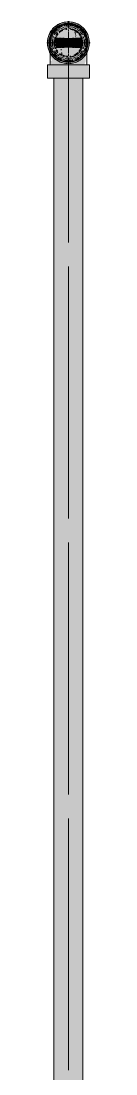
# Model space of a CAD drawing. Header units: millimetres. Extents: x -4000 to 187956, y -58990 to 162485.
# Drawn here: x 59225 to 59275, y 71263 to 72475 of the extents above; entities that cross this region are included whole.
import ezdxf

# ---------------------------------------------------------------- set-up
doc = ezdxf.new("R2010")
doc.units = ezdxf.units.MM
doc.linetypes.add('Dash 1_16_', pattern=[317.5, 158.75, -158.75])
for name, color, linetype, lineweight in [('F-SPRN', 3, 'Continuous', 9), ('P-PIPE', 3, 'Continuous', 9), ('P-PIPE-CNTR', 3, 'Continuous', 9)]:
    doc.layers.add(name, color=color, linetype=linetype, lineweight=lineweight)

# ---------------------------------------------------------------- blocks, each defined once
blk = doc.blocks.new('Sprinkler_Up - DN20-V436-0_000')
at = {"layer": 'F-SPRN', "transparency": 33554534}
for points in [[(-13.5, 0), (-3.9, 0.7), (-1.7, 2.9), (-1.2, 3.5), (-0.6, 4), (0.6, 4), (1.2, 3.5), (1.7, 2.9), (4.6, 0), (22.2, 0), (18, 13.1), (6.9, 21.2), (-6.9, 21.2), (-18, 13.1), (-22.2, 0)], [(0, -16.7), (4.3, -16.1), (12.9, -9.9), (16.1, -4.3), (16.1, 4.3), (11.8, 11.8), (8.3, 14.4), (0, 16.7), (-4.3, 16.1), (-11.8, 11.8), (-16.1, 4.3), (-16.1, -4.3), (-11.8, -11.8), (-8.3, -14.4)], [(0, -15.6), (7.8, -13.5), (13.5, -7.8), (15.1, -4), (15.1, 4), (13.5, 7.8), (7.8, 13.5), (0, 15.6), (-7.8, 13.5), (-11, 11), (-15.1, 4), (-15.1, -4), (-11, -11), (-7.8, -13.5)], [(3.4, -21.2), (6.9, -21.2), (18, -13.1), (22.2, 0), (3.9, -0.7), (1.7, -2.9), (1.2, -3.5), (0.6, -4), (-0.6, -4), (-1.2, -3.5), (-1.7, -2.9), (-4.6, 0), (-22.2, 0), (-18, -13.1), (-6.9, -21.2), (0, -21.2)], [(-10.9, -5.5), (-10.9, 5.4), (-14.5, 5.4), (-14.5, -5.5)], [(-7.7, -5.5), (-7.7, 5.4), (-10.9, 5.4), (-10.9, -5.5)], [(0, -5.5), (0, 5.4), (-7.7, 5.4), (-7.7, -5.5)], [(0, 0), (5.7, 0), (2.9, 4.9), (-2.9, 4.9), (-5.7, 0)], [(2.9, -4.9), (5.7, 0), (-5.7, 0), (-2.9, -4.9)], [(-4.6, 0), (4.6, 0), (0, 4.6)], [(0, -4.6), (4.6, 0), (-4.6, 0)], [(0, -2.6), (1.3, 0), (-1.8, 0)], [(-1.3, 0), (1.8, 0), (0, 2.6)], [(7.7, -5.5), (7.7, 5.4), (0, 5.4), (0, -5.5)], [(10.9, -5.5), (10.9, 5.4), (7.7, 5.4), (7.7, -5.5)], [(14.5, -5.5), (14.5, 5.4), (10.9, 5.4), (10.9, -5.5)]]:
    blk.add_hatch(color=1, dxfattribs=at).paths.add_polyline_path(points)
at = {"layer": 'F-SPRN', "color": 1}
for p, q in [((-11.5, 5.4), (-14.5, 5.4)), ((-14.5, 5.4), (-11.3, 5.4)), ((-14.5, 5.4), (-14.5, 3.7)), ((-14.5, 3.3), (-14.5, 0)), ((-11.5, 5.4), (-11.5, 4)), ((-10.9, 1.9), (-10.9, 3.6)), ((-10.8, 5.4), (-8, 5.4)), ((-8.1, 5.4), (-10.8, 5.4)), ((-8.1, 5.4), (-8.1, 2.8)), ((-8.1, 2.5), (-8.1, 0.7)), ((-7.7, 4.8), (-7.7, 2.7)), ((-7.7, 4.8), (-7.7, 2.7)), ((-7.7, 2.1), (-7.7, 0.5)), ((-7.7, 2.1), (-7.7, 0.5)), ((-6.7, 5.4), (-4.7, 5.4)), ((-5.8, 3.8), (-5.8, 2.2)), ((-2.1, 0), (-2.1, 0)), ((-2.1, 0), (-2.1, -0.1)), ((-1.6, 1.3), (-1.7, 1.2)), ((-1.7, 1.2), (-1.7, 1.1)), ((-1.6, 1.3), (-1.6, 1.3)), ((-0.4, 2), (-0.5, 2)), ((0, 2.1), (-0.1, 2.1)), ((0.4, 2), (0.4, 2)), ((1.6, 1.4), (1.5, 1.4)), ((2.1, 0), (2.1, 0.1)), ((2.1, 0), (2.1, 0)), ((4.7, 5.4), (6.5, 5.4)), ((7.7, 5.4), (10.8, 5.4)), ((7.7, 5.2), (7.7, 2.7)), ((7.7, 5.2), (7.7, 2.7)), ((7.7, 2.3), (7.7, 0.5)), ((7.7, 2.3), (7.7, 0.5)), ((10.8, 5.4), (8.1, 5.4)), ((8.1, 5.4), (8.1, 2.8)), ((8.1, 2.5), (8.1, 0.4)), ((10.9, 5.4), (14.5, 5.4)), ((10.9, 3.6), (10.9, 0.2)), ((14.5, 5.4), (11.5, 5.4)), ((11.5, 5.4), (11.5, 4)), ((11.5, 3), (11.5, 0.2)), ((14.5, 5.4), (14.5, -5.5)), ((-14.5, -1.3), (-14.5, -3.7)), ((-11.1, -5.5), (-14.5, -5.5)), ((-14.5, -5.5), (-11.5, -5.5)), ((-10.9, -2.6), (-10.9, -1.3)), ((-10.8, -5.5), (-8.1, -5.5)), ((-7.8, -5.5), (-10.8, -5.5)), ((-8.1, -4.2), (-8.1, -5.5)), ((-7.7, -2.7), (-7.7, -4)), ((-7.7, -2.7), (-7.7, -4)), ((-7, -5.5), (-5.8, -5.5)), ((-4.8, -5.5), (-7, -5.5)), ((-5.8, -2.3), (-5.8, -3.8)), ((-2.1, -0.2), (-2.1, -0.3)), ((0, -2.1), (0.1, -2.1)), ((7, -5.5), (4.8, -5.5)), ((5.8, -2.2), (5.8, -3.8)), ((5.8, -5.5), (7, -5.5)), ((7.7, -0.5), (7.7, -2.3)), ((7.7, -0.5), (7.7, -2.3)), ((7.7, -2.7), (7.7, -5.4)), ((7.7, -2.7), (7.7, -5.4)), ((10.8, -5.5), (7.7, -5.5)), ((8.1, -0.4), (8.1, -2.5)), ((8.1, -2.8), (8.1, -5.5)), ((8.1, -5.5), (10.8, -5.5)), ((10.9, -0.2), (10.9, -3.6)), ((14.5, -5.5), (10.9, -5.5)), ((11.5, -0.2), (11.5, -3)), ((11.5, -4), (11.5, -5.5)), ((11.5, -5.5), (14.5, -5.5))]:
    blk.add_line(p, q, dxfattribs=at)
at = {"layer": 'F-SPRN', "color": 1, "flags": 128}
for points in [[(-2, 0.5), (-2, 0.4), (-2.1, 0.3), (-2.1, 0.2)], [(-2.1, 0.2), (-2.1, 0.1), (-2.1, 0)], [(-1.9, 0.8), (-1.9, 0.8), (-2, 0.7), (-2, 0.6), (-2, 0.5), (-2, 0.5)], [(-1.7, 1.1), (-1.8, 1.1), (-1.8, 1), (-1.9, 0.9), (-1.9, 0.8)], [(-1.4, 1.5), (-1.5, 1.5), (-1.5, 1.4), (-1.6, 1.3)], [(-1.3, 1.6), (-1.4, 1.6), (-1.4, 1.5)], [(-0.6, 2), (-0.7, 2), (-0.8, 1.9), (-0.9, 1.9), (-0.9, 1.9), (-1, 1.8), (-1.1, 1.8), (-1.2, 1.7), (-1.2, 1.7), (-1.3, 1.6)], [(-0.5, 2), (-0.6, 2), (-0.6, 2)], [(-0.1, 2.1), (-0.1, 2.1), (-0.2, 2.1), (-0.3, 2.1), (-0.4, 2)], [(0.2, 2.1), (0.1, 2.1), (0, 2.1)], [(0.4, 2), (0.3, 2.1), (0.2, 2.1)], [(0.6, 2), (0.5, 2), (0.4, 2)], [(0.8, 1.9), (0.7, 2), (0.6, 2)], [(0.9, 1.9), (0.8, 1.9), (0.8, 1.9)], [(1.5, 1.4), (1.4, 1.5), (1.4, 1.5), (1.3, 1.6), (1.3, 1.7), (1.2, 1.7), (1.1, 1.7), (1.1, 1.8), (1, 1.8), (0.9, 1.9)], [(1.9, 0.8), (1.9, 0.9), (1.8, 1), (1.8, 1), (1.8, 1.1), (1.7, 1.2), (1.7, 1.2), (1.6, 1.3), (1.6, 1.4)], [(2, 0.7), (1.9, 0.7), (1.9, 0.8)], [(2, 0.5), (2, 0.6), (2, 0.7)], [(2.1, 0.1), (2.1, 0.2), (2.1, 0.2), (2.1, 0.3), (2, 0.4), (2, 0.5)], [(-2.1, -0.1), (-2.1, -0.2), (-2.1, -0.2)], [(-2.1, -0.3), (-2, -0.4), (-2, -0.5), (-2, -0.6), (-2, -0.7), (-1.9, -0.7), (-1.9, -0.8), (-1.9, -0.9), (-1.8, -1), (-1.8, -1), (-1.8, -1.1), (-1.7, -1.2), (-1.7, -1.2), (-1.6, -1.3), (-1.6, -1.4), (-1.5, -1.4), (-1.4, -1.5), (-1.4, -1.5), (-1.3, -1.6), (-1.3, -1.7), (-1.2, -1.7), (-1.1, -1.7), (-1.1, -1.8), (-1, -1.8), (-0.9, -1.9), (-0.8, -1.9), (-0.8, -1.9), (-0.7, -2), (-0.6, -2), (-0.5, -2), (-0.4, -2), (-0.4, -2), (-0.3, -2.1), (-0.2, -2.1), (-0.1, -2.1), (0, -2.1)], [(0.1, -2.1), (0.1, -2.1), (0.2, -2.1), (0.3, -2.1), (0.4, -2), (0.5, -2), (0.6, -2), (0.6, -2), (0.7, -2), (0.8, -1.9), (0.9, -1.9), (0.9, -1.9), (1, -1.8), (1.1, -1.8), (1.2, -1.7), (1.2, -1.7), (1.3, -1.6), (1.4, -1.6), (1.4, -1.5), (1.5, -1.5), (1.5, -1.4), (1.6, -1.3), (1.6, -1.3), (1.7, -1.2), (1.7, -1.1), (1.8, -1.1), (1.8, -1), (1.9, -0.9), (1.9, -0.8), (1.9, -0.8), (2, -0.7), (2, -0.6), (2, -0.5), (2, -0.5), (2, -0.4), (2.1, -0.3), (2.1, -0.2), (2.1, -0.1), (2.1, 0)]]:
    blk.add_lwpolyline(points, dxfattribs=at)
at = {"layer": 'F-SPRN', "color": 1}
for radius, start, end in [(22.2, 360, 180), (21.9, 144.7698, 164.8151), (21.9, 126.6942, 143.2701), (21.9, 108.2621, 125.7507), (16.7, 121.4181, 130.5751), (16.7, 121.4181, 130.5751), (15.6, 120.5262, 133.2078), (15.6, 120.5262, 133.2078), (16.7, 106.5995, 120), (16.7, 106.5995, 120), (15.6, 114.4363, 119.9813), (15.6, 114.4363, 119.9813), (21.9, 99.348, 107.901), (16.7, 96.4143, 105), (16.7, 96.4143, 105), (21.9, 90.145, 98.8503), (15.6, 95.5762, 100.6843), (15.6, 95.5762, 100.6843), (16.7, 83.0684, 90), (16.7, 83.0684, 90), (21.9, 72.5583, 89.4624), (15.6, 75.573, 80.5892), (15.6, 75.573, 80.5892), (15.6, 67.5614, 74.5481), (15.6, 67.5614, 74.5481), (16.7, 60, 75), (16.7, 60, 75), (15.6, 60.0187, 65.5637), (15.6, 60.0187, 65.5637), (21.9, 54.2493, 71.7379), (15.6, 46.7922, 60), (15.6, 46.7922, 60), (16.7, 49.4249, 58.5819), (16.7, 49.4249, 58.5819), (21.9, 36.7299, 53.3058), (21.9, 15.1849, 35.2302), (21.9, 165.6773, 179.2615), (16.7, 167.6802, 180), (16.7, 167.6802, 180), (16.7, 155.3879, 164.9693), (16.7, 155.3879, 164.9693), (15.6, 166.4265, 180), (15.6, 166.4265, 180), (15.6, 150.9409, 165), (15.6, 159.6139, 165), (16.7, 136.7213, 149.931), (16.7, 136.7213, 149.931), (15.6, 150.9409, 156.3845), (15.6, 138.4214, 150), (15.6, 138.4214, 150), (4.63, 155.7832, 180), (4.63, 155.7832, 180), (4.63, 109.0192, 138.2703), (4.63, 109.0192, 138.2703), (2.56, 109.0192, 168.8278), (2.56, 109.0192, 168.8278), (2.04, 109.0192, 180), (4.63, 17.9592, 90), (4.63, 17.9592, 90), (3.81, 57.0577, 90), (2.56, 14.5599, 90), (2.56, 14.5599, 90), (2.04, 10.4703, 90), (3.81, 16.1605, 43.8358), (15.6, 30, 41.5786), (15.6, 30, 41.5786), (16.7, 30, 43.2787), (16.7, 30, 43.2787), (15.6, 23.6155, 29.5646), (15.6, 15, 29.5646), (15.6, 15, 20.3861), (16.7, 15, 24.6121), (16.7, 15, 24.6121), (15.6, 360, 13.6618), (15.6, 0, 13.6618), (16.7, 360, 12.3198), (16.7, 0, 12.3198), (21.9, 0.7385, 14.3227), (22.2, 180, 360), (21.9, 180.7385, 194.3227), (21.9, 195.1849, 205.2075), (21.9, 207.5667, 215.2302), (16.7, 180, 192.3198), (16.7, 180, 192.3198), (16.7, 195.0307, 204.6121), (16.7, 195.0307, 204.6121), (15.6, 181.9082, 193.6618), (15.6, 181.9082, 193.6618), (15.6, 197.3339, 209.5646), (15.6, 197.3339, 209.5646), (16.7, 210.069, 223.2787), (16.7, 210.069, 223.2787), (15.6, 212.5472, 219.5472), (15.6, 212.5472, 219.5472), (4.63, 197.9592, 0), (4.63, 197.9592, 270), (3.81, 196.1605, 270), (2.56, 191.1677, 0), (2.56, 191.1677, 360), (2.04, 190.4703, 0), (4.63, 270, 360), (3.81, 270, 360), (15.6, 300, 313.2078), (15.6, 300, 313.2078), (15.6, 320.4528, 330), (15.6, 320.4528, 330), (16.7, 316.7213, 330), (16.7, 316.7213, 330), (15.6, 330.4354, 345), (15.6, 330.4354, 336.3845), (15.6, 339.6139, 345), (15.6, 346.3382, 360), (15.6, 346.3382, 360), (16.7, 335.3879, 345), (16.7, 335.3879, 345), (16.7, 347.6802, 360), (16.7, 347.6802, 360), (21.9, 324.7698, 332.4333), (21.9, 334.7925, 344.8151), (21.9, 345.6773, 359.2615), (21.9, 216.7299, 233.3058), (21.9, 234.2493, 251.7379), (16.7, 229.4249, 238.5819), (16.7, 229.4249, 238.5819), (15.6, 233.795, 240), (15.6, 233.795, 240), (16.7, 240, 255), (16.7, 240, 255), (15.6, 240.0187, 254.5481), (15.6, 240.0187, 254.5481), (21.9, 252.5583, 269.4624), (15.6, 255, 267.64), (15.6, 255, 267.64), (16.7, 263.0684, 270), (16.7, 263.0684, 270), (21.9, 270.145, 278.8503), (15.6, 275.5762, 280.6843), (15.6, 275.5762, 280.6843), (16.7, 276.4143, 285), (16.7, 276.4143, 285), (21.9, 279.348, 287.901), (16.7, 286.5995, 300), (16.7, 286.5995, 300), (15.6, 294.4363, 299.9813), (15.6, 294.4363, 299.9813), (21.9, 288.2621, 305.7507), (16.7, 301.4181, 310.5751), (16.7, 301.4181, 310.5751), (21.9, 306.6942, 323.2701)]:
    blk.add_arc((0, 0), radius, start, end, dxfattribs=at)
blk = doc.blocks.new('Steel_Transition_Threaded_HoaPhat - Standard-V437-0_000')
at = {"layer": 'P-PIPE', "lineweight": 13, "transparency": 33554534}
h = blk.add_hatch(color=1, dxfattribs=at)
h.paths.add_polyline_path([(59250, 72427.6), (59255.8, 72428.4), (59261.3, 72430.6), (59265.9, 72434.2), (59270.1, 72440.2), (59271.7, 72444.3), (59272.5, 72450.1), (59271.7, 72455.9), (59269.5, 72461.3), (59265.9, 72466), (59261.3, 72469.6), (59255.8, 72471.8), (59250, 72472.6), (59244.2, 72471.8), (59238.8, 72469.6), (59234.1, 72466), (59230.5, 72461.3), (59228.3, 72455.9), (59227.6, 72449.2), (59229.9, 72440.2), (59230.5, 72438.8), (59234.1, 72434.2), (59238.8, 72430.6), (59244.2, 72428.4)])
h.paths.add_polyline_path([(59250, 72430), (59244.8, 72430.7), (59240, 72432.7), (59235.8, 72435.9), (59232.5, 72440.2), (59230.6, 72444.9), (59229.9, 72450.1), (59230.6, 72455.3), (59232.6, 72460.1), (59235.8, 72464.3), (59240, 72467.5), (59244.8, 72469.5), (59250, 72470.2), (59255.2, 72469.5), (59260.1, 72467.5), (59264.2, 72464.3), (59267.4, 72460.1), (59269.4, 72455.3), (59270.1, 72450.1), (59269.4, 72444.9), (59267.4, 72440), (59264.2, 72435.9), (59260.1, 72432.7), (59255.2, 72430.7)])
for points in [[(59250, 72430), (59250, 72433.7), (59241.8, 72435.9), (59235.8, 72441.9), (59233.6, 72450.1), (59235.8, 72458.3), (59241.8, 72464.3), (59250, 72466.5), (59250, 72470.2), (59244.8, 72469.5), (59240, 72467.5), (59235.8, 72464.3), (59232.6, 72460.1), (59230.6, 72455.3), (59229.9, 72450.1), (59230.6, 72444.9), (59232.6, 72440), (59235.8, 72435.9), (59240, 72432.7), (59244.8, 72430.7)], [(59250, 72431.6), (59254.8, 72432.2), (59259.3, 72434.1), (59265.6, 72440.2), (59266, 72440.8), (59267.9, 72445.3), (59268.5, 72450.1), (59267.9, 72454.9), (59266, 72459.3), (59263.1, 72463.2), (59259.3, 72466.1), (59254.8, 72468), (59250, 72468.6), (59245.2, 72468), (59240.8, 72466.1), (59236.9, 72463.2), (59234, 72459.3), (59232.1, 72454.9), (59231.5, 72450.1), (59232.1, 72445.3), (59234.4, 72440.2), (59236.9, 72437), (59240.8, 72434.1), (59245.2, 72432.2)], [(59250, 72430), (59255.2, 72430.7), (59260.1, 72432.7), (59264.2, 72435.9), (59267.5, 72440.2), (59269.4, 72444.9), (59270.1, 72450.1), (59269.4, 72455.3), (59267.4, 72460.1), (59264.2, 72464.3), (59260.1, 72467.5), (59255.2, 72469.5), (59250, 72470.2), (59250, 72466.5), (59258.2, 72464.3), (59264.2, 72458.3), (59266.4, 72450.1), (59264.2, 72441.9), (59258.2, 72435.9), (59250, 72433.7)]]:
    blk.add_hatch(color=1, dxfattribs=at).paths.add_polyline_path(points)
at = {"layer": 'P-PIPE', "color": 20, "lineweight": 13}
for radius, start, end in [(22.5, 90, 270), (22.5, 150, 165), (22.5, 135, 150), (20.1, 135, 148.1553), (18.5, 136.4297, 150), (18.5, 136.4297, 150), (22.5, 120, 135), (20.1, 128.8856, 135), (18.5, 123.4976, 133.2041), (18.5, 123.4976, 133.2041), (20.1, 120, 125.0043), (22.5, 105, 120), (20.1, 109.6859, 120), (18.5, 106.819, 120), (18.5, 106.819, 120), (16.4, 113.4045, 120), (16.4, 107.4657, 111.9681), (22.5, 90, 105), (20.1, 100.9975, 105), (18.5, 91.4353, 103.2046), (18.5, 91.4353, 103.2046), (16.4, 96.2132, 104.6042), (20.1, 90.5246, 98.5089), (22.5, 75, 90), (22.5, 270, 90), (18.5, 78.0986, 90), (18.5, 78.0986, 90), (20.1, 75.0607, 87.9279), (16.4, 70.3629, 75), (18.5, 60, 75), (18.5, 60, 75), (20.1, 60, 75), (22.5, 60, 75), (16.4, 60.5934, 66.5955), (16.4, 50.4733, 56.6389), (20.1, 54.9957, 60), (18.5, 46.7959, 56.5024), (18.5, 46.7959, 56.5024), (22.5, 45, 60), (20.1, 45, 51.1144), (18.5, 30, 43.5703), (18.5, 30, 43.5703), (20.1, 31.8447, 45), (22.5, 30, 45), (22.5, 15, 30), (22.5, 165, 177.7326), (22.5, 177.7326, 180), (22.5, 180, 195), (20.1, 166.0499, 180), (20.1, 180, 193.9501), (20.1, 150, 162.7449), (18.5, 166.5939, 193.4061), (18.5, 166.5939, 180), (18.5, 180, 193.4061), (18.5, 157.6232, 165), (18.5, 157.6232, 165), (16.4, 168.5467, 178.9063), (16.4, 180.8106, 191.4533), (16.4, 158.0319, 163.506), (16.4, 30, 36.4537), (16.4, 351.9681, 4.8393), (18.5, 15, 22.3768), (18.5, 15, 22.3768), (20.1, 17.2551, 30), (18.5, 346.5939, 13.4061), (18.5, 0, 13.4061), (18.5, 346.5939, 0), (20.1, 0, 13.9501), (20.1, 346.0499, 0), (22.5, 0, 15), (22.5, 345, 0), (22.5, 195, 210), (22.5, 210, 225), (20.1, 197.2551, 209.4067), (18.5, 195, 202.3768), (18.5, 195, 202.3768), (20.1, 209.4067, 210), (20.1, 211.8447, 225), (18.5, 210, 223.5703), (18.5, 210, 223.5703), (16.4, 210.6635, 217.3233), (16.4, 230.4733, 236.6389), (16.4, 301.0738, 308.0319), (16.4, 323.5463, 330), (18.5, 316.4297, 330), (18.5, 316.4297, 330), (20.1, 315, 328.1553), (16.4, 338.0319, 342.8691), (22.5, 315, 330), (18.5, 337.6232, 345), (18.5, 337.6232, 345), (20.1, 330, 330.5933), (20.1, 330.5933, 342.7449), (22.5, 330, 345), (22.5, 225, 240), (20.1, 225, 231.1144), (18.5, 226.7959, 236.5024), (18.5, 226.7959, 236.5024), (20.1, 234.9957, 240), (22.5, 240, 255), (20.1, 240, 255), (18.5, 240, 255), (18.5, 240, 255), (16.4, 246.9681, 252.9388), (22.5, 255, 270), (20.1, 255.0607, 267.9279), (18.5, 258.0986, 270), (18.5, 258.0986, 270), (16.4, 264.1652, 268.506), (22.5, 270, 285), (20.1, 270.5246, 278.5089), (18.5, 271.4353, 283.2046), (18.5, 271.4353, 283.2046), (16.4, 276.2132, 283.9063), (20.1, 280.9975, 285), (16.4, 287.4657, 291.9681), (18.5, 286.819, 300), (18.5, 286.819, 300), (22.5, 285, 300), (20.1, 289.6859, 300), (16.4, 295.1607, 300), (20.1, 300, 305.0043), (18.5, 303.4976, 313.2041), (18.5, 303.4976, 313.2041), (22.5, 300, 315), (20.1, 308.8856, 315)]:
    blk.add_arc((59250, 72450.1), radius, start, end, dxfattribs=at)
blk = doc.blocks.new('Steel_Elbow_Threaded_HoaPhat - Standard-V438-0_000')
at = {"layer": 'P-PIPE', "lineweight": 13, "transparency": 33554534}
for points in [[(59250, 72426), (59256.2, 72426.8), (59262.1, 72429.2), (59267.1, 72433), (59271.8, 72440.2), (59273.3, 72443.8), (59274.1, 72450.1), (59273.3, 72456.3), (59270.9, 72462.1), (59267.1, 72467.1), (59262.1, 72471), (59256.2, 72473.4), (59250, 72474.2), (59243.8, 72473.4), (59237.9, 72471), (59233, 72467.1), (59227.6, 72458.5), (59226.7, 72456.3), (59225.9, 72450.1), (59228.2, 72440.2), (59229.1, 72438), (59233, 72433), (59237.9, 72429.2), (59243.8, 72426.8)], [(59229.1, 72409.5), (59250, 72409.5), (59250, 72424.7), (59225.9, 72424.7), (59226.7, 72409.5), (59227.6, 72409.5)], [(59274.1, 72409.5), (59273.3, 72424.7), (59250, 72424.7), (59250, 72409.5), (59273.3, 72409.5)]]:
    blk.add_hatch(color=1, dxfattribs=at).paths.add_polyline_path(points)
h = blk.add_hatch(color=1, dxfattribs=at)
h.paths.add_polyline_path([(59233.1, 72434.9), (59230.5, 72439.5), (59231.4, 72435.6)])
h.paths.add_polyline_path([(59236.4, 72424.7), (59250, 72424.7), (59250, 72428.9), (59242.8, 72430.2), (59244.1, 72428.3), (59236.6, 72433), (59232.6, 72437.1), (59233.8, 72431.9), (59229.6, 72440.2), (59229.1, 72440.2), (59229.4, 72433), (59230.5, 72433.3), (59230.6, 72429.2), (59229.3, 72428.9), (59230.4, 72424.7), (59234, 72424.7)])
h = blk.add_hatch(color=1, dxfattribs=at)
h.paths.add_polyline_path([(59257.2, 72430.2), (59259.7, 72430.2), (59255.9, 72428.3)])
h.paths.add_polyline_path([(59268.3, 72424.7), (59269.7, 72428.5), (59269.9, 72435.9), (59270.2, 72440), (59268.8, 72439.5), (59262.8, 72432.6), (59257.2, 72430.2), (59250, 72428.9), (59250, 72424.7), (59266, 72424.7)])
h.paths.add_polyline_path([(59265.7, 72433.4), (59266.1, 72435.6), (59268.2, 72436.4)])
at = {"layer": 'P-PIPE', "color": 20, "lineweight": 13}
for p, q in [((59232.1, 72461.3), (59232.5, 72462)), ((59232.5, 72462), (59233, 72462.7)), ((59233, 72462.7), (59233.6, 72463.4)), ((59234.7, 72464.7), (59235.3, 72465.3)), ((59236.5, 72466.4), (59237.2, 72466.9)), ((59237.2, 72466.9), (59237.9, 72467.4)), ((59239.3, 72468.3), (59240, 72468.7)), ((59246.4, 72470.9), (59247.2, 72471.1)), ((59249.8, 72471.2), (59250, 72471.2)), ((59256.7, 72470.2), (59257.5, 72469.9)), ((59257.5, 72469.9), (59258.2, 72469.6)), ((59262.6, 72467.1), (59263.3, 72466.5)), ((59264.6, 72465.4), (59265.2, 72464.8)), ((59267.8, 72461.5), (59268.2, 72460.8)), ((59228.9, 72451.8), (59229, 72452.6)), ((59228.9, 72450.1), (59228.9, 72450.1)), ((59229, 72452.6), (59229.1, 72453.5)), ((59229.5, 72455.1), (59229.7, 72455.9)), ((59230.2, 72457.5), (59230.5, 72458.3)), ((59268.2, 72460.8), (59268.7, 72460.1)), ((59268.7, 72460.1), (59269, 72459.3)), ((59270.3, 72456.2), (59270.5, 72455.3)), ((59271, 72452.8), (59271.1, 72452)), ((59271.1, 72452), (59271.1, 72451.2)), ((59271.1, 72451.2), (59271.1, 72450.3)), ((59271.1, 72450.3), (59271.2, 72450.1)), ((59271.2, 72450.1), (59271.2, 72450.1)), ((59228.9, 72446.6), (59228.9, 72447.1)), ((59228.9, 72446.1), (59228.9, 72446.6)), ((59228.9, 72445.5), (59228.9, 72446.1)), ((59228.9, 72444.9), (59228.9, 72445.5)), ((59228.9, 72444.3), (59228.9, 72444.9)), ((59228.9, 72443.6), (59228.9, 72444.3)), ((59228.9, 72442.9), (59228.9, 72443.6)), ((59228.9, 72442.2), (59228.9, 72442.9)), ((59228.9, 72441.4), (59228.9, 72442.2)), ((59228.9, 72440.6), (59228.9, 72441.4)), ((59228.9, 72439.8), (59228.9, 72440.6)), ((59228.9, 72439), (59228.9, 72439.8)), ((59228.9, 72438.2), (59228.9, 72439)), ((59271.2, 72447.2), (59271.2, 72446.7)), ((59271.2, 72446.7), (59271.2, 72446.2)), ((59271.2, 72446.2), (59271.2, 72445.6)), ((59271.2, 72445.6), (59271.2, 72445.1)), ((59271.2, 72445.1), (59271.2, 72444.4)), ((59271.2, 72444.4), (59271.2, 72443.8)), ((59271.2, 72443.8), (59271.2, 72443.1)), ((59271.2, 72443.1), (59271.2, 72442.4)), ((59271.2, 72442.4), (59271.2, 72441.6)), ((59271.2, 72441.6), (59271.2, 72440.9)), ((59271.2, 72440.9), (59271.2, 72440.1)), ((59271.2, 72440.1), (59271.2, 72439.2)), ((59271.2, 72439.2), (59271.2, 72438.4)), ((59225.9, 72424.7), (59225.9, 72409.5)), ((59226.7, 72424.7), (59225.9, 72424.7)), ((59250, 72424.7), (59225.9, 72424.7)), ((59229.1, 72424.7), (59226.7, 72424.7)), ((59228.9, 72424.7), (59229.2, 72424.7)), ((59228.9, 72424.7), (59229.2, 72424.7)), ((59230.3, 72424.7), (59229.1, 72424.7)), ((59229.2, 72424.7), (59230.1, 72424.7)), ((59229.2, 72424.7), (59231.7, 72424.7)), ((59230.1, 72424.7), (59231.7, 72424.7)), ((59233, 72424.7), (59230.3, 72424.7)), ((59231.7, 72424.7), (59232.8, 72424.7)), ((59231.7, 72424.7), (59236.4, 72424.7)), ((59233.8, 72424.7), (59236.4, 72424.7)), ((59242.7, 72424.7), (59234, 72424.7)), ((59236.4, 72424.7), (59242.8, 72424.7)), ((59236.4, 72424.7), (59242.8, 72424.7)), ((59243.7, 72424.7), (59250, 72424.7)), ((59243.7, 72424.7), (59250, 72424.7)), ((59250, 72424.7), (59243.8, 72424.7)), ((59256.2, 72424.7), (59250, 72424.7)), ((59274.1, 72424.7), (59250, 72424.7)), ((59250, 72424.7), (59256.3, 72424.7)), ((59250, 72424.7), (59256.3, 72424.7)), ((59257.2, 72424.7), (59263.6, 72424.7)), ((59257.2, 72424.7), (59263.6, 72424.7)), ((59266, 72424.7), (59257.3, 72424.7)), ((59263.6, 72424.7), (59266.2, 72424.7)), ((59263.6, 72424.7), (59268.3, 72424.7)), ((59268.5, 72424.7), (59267.1, 72424.7)), ((59267.2, 72424.7), (59268.3, 72424.7)), ((59268.3, 72424.7), (59270.8, 72424.7)), ((59268.3, 72424.7), (59270.8, 72424.7)), ((59270.9, 72424.7), (59268.5, 72424.7)), ((59270.8, 72424.7), (59271.2, 72424.7)), ((59270.8, 72424.7), (59271.2, 72424.7)), ((59273.3, 72424.7), (59270.9, 72424.7)), ((59274.1, 72424.7), (59273.3, 72424.7)), ((59274.1, 72409.5), (59274.1, 72424.7)), ((59225.9, 72409.5), (59226.7, 72409.5)), ((59225.9, 72409.5), (59250, 72409.5)), ((59226.7, 72409.5), (59229.1, 72409.5)), ((59229.1, 72409.5), (59233, 72409.5)), ((59233.8, 72409.5), (59237.9, 72409.5)), ((59238.2, 72409.5), (59250, 72409.5)), ((59250, 72409.5), (59261.8, 72409.5)), ((59250, 72409.5), (59274.1, 72409.5)), ((59262.1, 72409.5), (59266.2, 72409.5)), ((59267.1, 72409.5), (59270.9, 72409.5)), ((59270.9, 72409.5), (59273.3, 72409.5)), ((59273.3, 72409.5), (59274.1, 72409.5))]:
    blk.add_line(p, q, dxfattribs=at)
at = {"layer": 'P-PIPE', "color": 20, "lineweight": 13, "flags": 128}
for points in [[(59231.2, 72459.9), (59231.6, 72460.6), (59232.1, 72461.3)], [(59233.6, 72463.4), (59234.1, 72464), (59234.7, 72464.7)], [(59235.3, 72465.3), (59235.9, 72465.8), (59236.5, 72466.4)], [(59237.9, 72467.4), (59238.6, 72467.9), (59239.3, 72468.3)], [(59240, 72468.7), (59240.8, 72469.1), (59241.6, 72469.5), (59242.3, 72469.8), (59243.1, 72470.1)], [(59243.1, 72470.1), (59243.9, 72470.3), (59244.8, 72470.6)], [(59244.8, 72470.6), (59245.6, 72470.8), (59246.4, 72470.9)], [(59247.2, 72471.1), (59248.1, 72471.1), (59248.9, 72471.2), (59249.8, 72471.2)], [(59250, 72471.2), (59250.8, 72471.2), (59251.7, 72471.2)], [(59251.7, 72471.2), (59252.5, 72471.1), (59253.4, 72471)], [(59253.4, 72471), (59254.2, 72470.8), (59255, 72470.6)], [(59255, 72470.6), (59255.8, 72470.4), (59256.7, 72470.2)], [(59258.2, 72469.6), (59259, 72469.2), (59259.8, 72468.8)], [(59259.8, 72468.8), (59260.5, 72468.4), (59261.2, 72468)], [(59261.2, 72468), (59261.9, 72467.5), (59262.6, 72467.1)], [(59263.3, 72466.5), (59263.9, 72466), (59264.6, 72465.4)], [(59265.2, 72464.8), (59265.8, 72464.2), (59266.3, 72463.6)], [(59266.3, 72463.6), (59266.8, 72462.9), (59267.3, 72462.2), (59267.8, 72461.5)], [(59228.9, 72450.1), (59228.9, 72450.9), (59228.9, 72451.8)], [(59228.9, 72449.7), (59228.9, 72449.9), (59228.9, 72450), (59228.9, 72450.1)], [(59228.9, 72449.3), (59228.9, 72449.5), (59228.9, 72449.7)], [(59228.9, 72447.1), (59228.9, 72447.5), (59228.9, 72448), (59228.9, 72448.4), (59228.9, 72448.7), (59228.9, 72449), (59228.9, 72449.3)], [(59229.1, 72453.5), (59229.3, 72454.3), (59229.5, 72455.1)], [(59229.7, 72455.9), (59229.9, 72456.7), (59230.2, 72457.5)], [(59230.5, 72458.3), (59230.9, 72459.1), (59231.2, 72459.9)], [(59269, 72459.3), (59269.4, 72458.5), (59269.7, 72457.8)], [(59269.7, 72457.8), (59270, 72457), (59270.3, 72456.2)], [(59270.5, 72455.3), (59270.7, 72454.5), (59270.8, 72453.7), (59271, 72452.8)], [(59271.2, 72450.1), (59271.2, 72450), (59271.2, 72449.9), (59271.2, 72449.8), (59271.2, 72449.6)], [(59271.2, 72449.6), (59271.2, 72449.4), (59271.2, 72449.1)], [(59271.2, 72449.1), (59271.2, 72448.8), (59271.2, 72448.5), (59271.2, 72448.1), (59271.2, 72447.7), (59271.2, 72447.2)], [(59228.9, 72424.7), (59228.9, 72425.7), (59228.9, 72426.7), (59228.9, 72427.7), (59228.9, 72428.7), (59228.9, 72429.7), (59228.9, 72430.7), (59228.9, 72431.7), (59228.9, 72432.7), (59228.9, 72433.6), (59228.9, 72434.6), (59228.9, 72435.5), (59228.9, 72436.4), (59228.9, 72437.3), (59228.9, 72438.2)], [(59271.2, 72438.4), (59271.2, 72437.5), (59271.2, 72436.6), (59271.2, 72435.7), (59271.2, 72434.8), (59271.2, 72433.9), (59271.2, 72432.9), (59271.2, 72432), (59271.2, 72431), (59271.2, 72430), (59271.2, 72429), (59271.2, 72428), (59271.2, 72427), (59271.2, 72426), (59271.2, 72424.9), (59271.2, 72424.7)]]:
    blk.add_lwpolyline(points, dxfattribs=at)
at = {"layer": 'P-PIPE', "color": 20, "lineweight": 13}
for radius, start, end in [(24.1, 90, 270), (24.1, 105, 120), (24.1, 90, 105), (24.1, 75, 90), (24.1, 270, 90), (24.1, 60, 75), (24.1, 150, 165), (24.1, 135, 150), (21.1, 141.5729, 145.795), (24.1, 120, 135), (21.1, 130, 141.0389), (21.1, 112.3235, 123.6981), (21.1, 99.9303, 104.963), (21.1, 91.1041, 96.3537), (21.1, 75.037, 90), (21.1, 54.2198, 67.0686), (24.1, 45, 60), (21.1, 38.9611, 50), (21.1, 33.7495, 38.4271), (24.1, 30, 45), (24.1, 15, 30), (24.1, 165, 180), (24.1, 180, 195), (21.1, 172.7077, 178.0289), (21.1, 181.9562, 187.75), (21.1, 165.7343, 170), (21.1, 156.3495, 164.9545), (21.1, 150.0026, 154.1966), (21.1, 25.3748, 29.9974), (21.1, 15.0455, 23.6505), (21.1, 10, 14.2657), (21.1, 1.9711, 7.2923), (21.1, 352.25, 358.0438), (24.1, 0, 15), (24.1, 345, 0), (24.1, 195, 210), (24.1, 210, 225), (21.1, 195.0335, 205.3678), (21.1, 207.9172, 210), (21.1, 218.4146, 230), (21.1, 310, 321.5854), (24.1, 315, 330), (21.1, 330, 332.0828), (21.1, 334.6322, 344.9665), (21.1, 345.7465, 350), (24.1, 330, 345), (24.1, 225, 240), (21.1, 234.1976, 239.9895), (24.1, 240, 255), (21.1, 240.7988, 247.6705), (24.1, 255, 270), (21.1, 255.0343, 270), (21.1, 270, 278.9621), (24.1, 270, 285), (21.1, 279.9464, 284.9657), (24.1, 285, 300), (21.1, 292.9377, 305.8024), (24.1, 300, 315)]:
    blk.add_arc((59250, 72450.1), radius, start, end, dxfattribs=at)

msp = doc.modelspace()

# ---------------------------------------------------------------- hatches: boundary and pattern name
at = {"layer": 'P-PIPE', "transparency": 33554534}
for points in [[(59241.7, 72435.6), (59242.8, 72437.6), (59241.7, 72441.7), (59242.8, 72445.9), (59245.8, 72449), (59257.2, 72454.3), (59258.4, 72458.4), (59257.2, 72462.6), (59255.9, 72464.3), (59250, 72466.8), (59241.7, 72464.6), (59235.5, 72458.4), (59233.3, 72450.1), (59235.5, 72441.7), (59238.2, 72438.3)], [(59250, 72433.4), (59258.4, 72435.6), (59262.9, 72440.2), (59266.1, 72445.8), (59266.1, 72454.4), (59261.8, 72461.9), (59258.4, 72464.6), (59250, 72466.8), (59245.7, 72466.2), (59238.2, 72461.9), (59233.9, 72454.4), (59233.9, 72445.8), (59238.2, 72438.3), (59241.7, 72435.6)], [(59245.7, 70950.1), (59250, 70950.1), (59250, 72409.5), (59233.3, 72409.5), (59233.9, 70950.1), (59241.7, 70950.1)], [(59254.3, 70950.1), (59266.7, 70950.1), (59266.1, 72409.5), (59250, 72409.5), (59250, 70950.1)]]:
    msp.add_hatch(color=1, dxfattribs=at).paths.add_polyline_path(points)

# ---------------------------------------------------------------- linework, layer by layer
at = {"layer": 'P-PIPE', "color": 20, "lineweight": 13}
for p, q in [((59233.3, 72409.5), (59233.3, 70950.1)), ((59237.9, 72409.5), (59233.3, 72409.5)), ((59261.8, 72409.5), (59238.2, 72409.5)), ((59266.7, 72409.5), (59262.1, 72409.5)), ((59266.7, 70950.1), (59266.7, 72409.5))]:
    msp.add_line(p, q, dxfattribs=at)
at = {"layer": 'P-PIPE', "color": 1}
for centre, radius, start, end in [((59250, 72458.4), 8.35, 69.0027, 79.2369), ((59250, 72458.4), 8.35, 46.6998, 57.8461), ((59250, 72458.4), 8.35, 20.1285, 29.0413), ((59250, 72450.1), 16.7, 46.0317, 57.203), ((59250, 72450.1), 16.7, 32.3031, 45.2846), ((59250, 72450.1), 16.7, 182.797, 189.8892), ((59250, 72450.1), 16.7, 157.579, 164.2722), ((59250, 72450.1), 16.7, 140.6908, 147.6969), ((59250, 72441.7), 8.35, 115.6806, 125.5287), ((59250, 72441.7), 8.35, 100.6842, 114.0387), ((59250, 72441.7), 8.35, 90, 100.6842), ((59250, 72458.4), 8.35, 270, 280.6842), ((59250, 72458.4), 8.35, 316.3183, 330), ((59250, 72458.4), 8.35, 8.0385, 17.9918), ((59250, 72458.4), 8.35, 352.2824, 1.6717), ((59250, 72450.1), 16.7, 26.0042, 31.0974), ((59250, 72450.1), 16.7, 16.9375, 22.421), ((59250, 72450.1), 16.7, 4.3093, 9.8892), ((59250, 72450.1), 16.7, 190.2154, 195.2487), ((59250, 72450.1), 16.7, 231.8726, 237.203), ((59250, 72441.7), 8.35, 172.0327, 181.5407), ((59250, 72441.7), 8.35, 199.9004, 209.0413), ((59250, 72441.7), 8.35, 131.0366, 150), ((59250, 72450.1), 16.7, 308.1274, 313.9683), ((59250, 72450.1), 16.7, 328.9026, 333.9958), ((59250, 72450.1), 16.7, 337.2636, 343.0625), ((59250, 72450.1), 16.7, 350.1108, 355.6907), ((59250, 72450.1), 16.7, 246.8976, 252.7976), ((59250, 72441.7), 8.35, 249.0027, 259.2369), ((59250, 72450.1), 16.7, 264.6626, 273.5288), ((59250, 72450.1), 16.7, 284.6882, 289.3082)]:
    msp.add_arc(centre, radius, start, end, dxfattribs=at)
at = {"layer": 'P-PIPE-CNTR', "color": 1, "linetype": 'Dash 1_16_'}
for p, q in [((59250, 72472.6), (59250, 72475.1)), ((59250, 72471.2), (59250, 72472.6)), ((59250, 72468.6), (59250, 72470.2)), ((59250, 72466.8), (59250, 72468)), ((59250, 72463.6), (59250, 72465.2)), ((59250, 72459.8), (59250, 72462.6)), ((59225, 72450.1), (59227.5, 72450.1)), ((59227.8, 72450.1), (59231.5, 72450.1)), ((59231.5, 72450.1), (59233.3, 72450.1)), ((59236.5, 72450.1), (59242.3, 72450.1)), ((59245.4, 72450.1), (59247.6, 72450.1)), ((59248.7, 72450.1), (59250, 72450.1)), ((59250, 72455.5), (59250, 72459.1)), ((59250, 72452.6), (59250, 72454.3)), ((59250, 72450.1), (59250, 72452.1)), ((59250, 72448), (59250, 72450.1)), ((59250, 72450.1), (59251.3, 72450.1)), ((59251.8, 72450.1), (59254.6, 72450.1)), ((59255.7, 72450.1), (59263.1, 72450.1)), ((59266.6, 72450.1), (59268.5, 72450.1)), ((59268.5, 72450.1), (59272.2, 72450.1)), ((59272.5, 72450.1), (59275, 72450.1)), ((59250, 72445.9), (59250, 72447.5)), ((59250, 72441.1), (59250, 72444.6)), ((59250, 72438.1), (59250, 72440.2)), ((59250, 72435), (59250, 72436.5)), ((59250, 72430), (59250, 72431.6)), ((59250, 72427.6), (59250, 72428.9)), ((59250, 72425.1), (59250, 72427.6)), ((59250, 69493.7), (59250, 72409.5)), ((59250, 70950.1), (59250, 72409.5))]:
    msp.add_line(p, q, dxfattribs=at)
at = {"layer": 'P-PIPE-CNTR', "color": 20, "lineweight": 13}
for p, q in [((59250, 72449.5), (59250, 72450.1)), ((59250, 72447.7), (59250, 72449.2)), ((59250, 72442.6), (59250, 72446)), ((59250, 72441.4), (59250, 72442.6)), ((59250, 72438.8), (59250, 72440.7)), ((59250, 72435.7), (59250, 72437.2)), ((59250, 72430.5), (59250, 72432.2)), ((59250, 72428), (59250, 72429.4)), ((59250, 72426.1), (59250, 72427.9)), ((59250, 72424.7), (59250, 72426.1)), ((59250, 72409.5), (59250, 72424.7))]:
    msp.add_line(p, q, dxfattribs=at)

# ---------------------------------------------------------------- block references
at = {"layer": 'F-SPRN', "color": 1}
msp.add_blockref('Sprinkler_Up - DN20-V436-0_000', (59250, 72450.1), dxfattribs=at)
at = {"layer": 'P-PIPE', "color": 20, "lineweight": 13}
for name in ['Steel_Elbow_Threaded_HoaPhat - Standard-V438-0_000', 'Steel_Transition_Threaded_HoaPhat - Standard-V437-0_000']:
    msp.add_blockref(name, (0, 0), dxfattribs=at)

doc.saveas('drawing.dxf')
